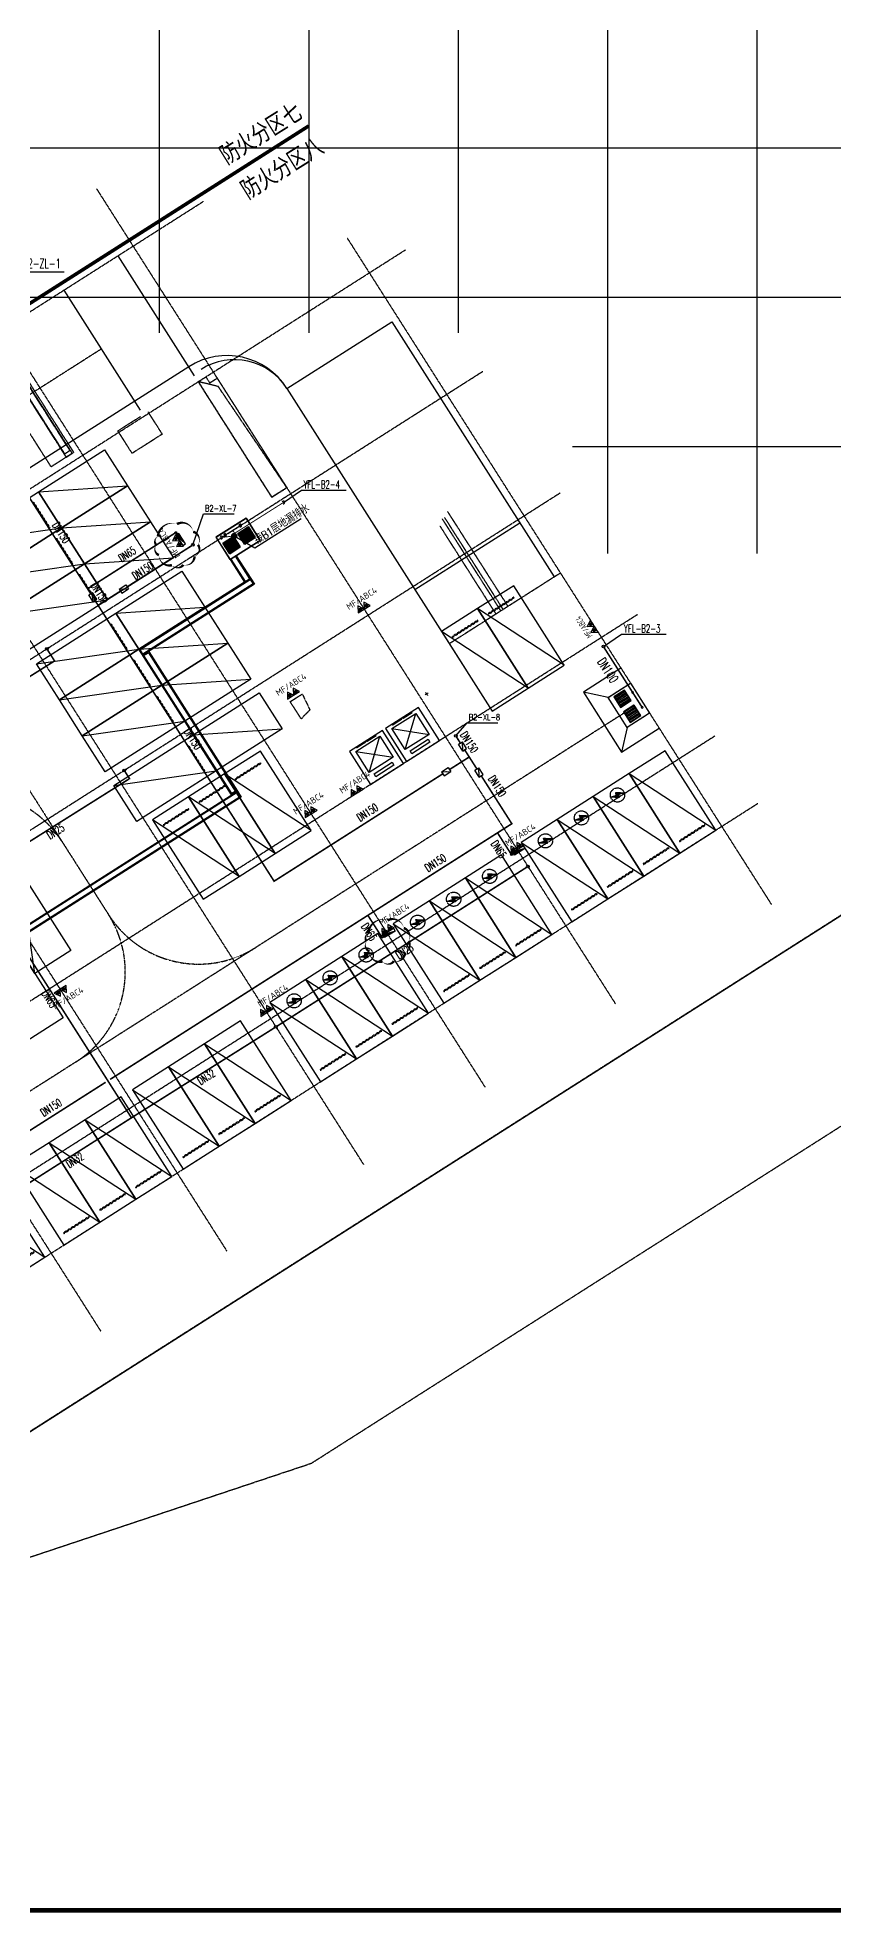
# Model space of a CAD drawing. Extents: x -1466470 to 922624, y -511729 to 590125.
# Drawn here: x -142205 to -97446, y -12216 to 93277 of the extents above; entities that cross this region are included whole.
import ezdxf

# ---------------------------------------------------------------- set-up
doc = ezdxf.new("R2010")
doc.units = 0
doc.header["$LTSCALE"] = 10
doc.header["$MEASUREMENT"] = 0
for name, pattern in [('104-1516 B2核心筒$0$DASH', [0.35, 0.25, -0.1]), ('104-1516 B2核心筒|CENTER', [2, 1.25, -0.25, 0.25, -0.25]), ('X-104 B2平面$0$ACAD_ISO04W100', [30, 24, -3, 0, -3]), ('X-104 B2平面$0$DOTE', [2.42, 2, -0.2, 0.02, -0.2]), ('X-104 B2平面$1$DASH', [0.35, 0.25, -0.1])]:
    doc.linetypes.add(name, pattern=pattern)
for name, color, linetype in [('104-1516 B2核心筒$0$A-E_电梯', 171, 'Continuous'), ('104-1516 B2核心筒$0$A-I_车位', 9, 'Continuous'), ('104-1516 B2核心筒$0$A-I_车位-流线', 127, '104-1516 B2核心筒|CENTER'), ('104-1516 B2核心筒$0$A-TECH_结构', 21, 'Continuous'), ('104-1516 B2核心筒$0$car', 8, 'Continuous'), ('DIM_中水', 3, 'Continuous'), ('DIM_压力废', 3, 'Continuous'), ('DIM_消防', 3, 'Continuous'), ('EQUIP_地漏', 7, 'Continuous'), ('EQUIP_消火栓', 7, 'Continuous'), ('EQUIP_消防', 7, 'Continuous'), ('EQUIP_给水', 7, 'Continuous'), ('PIPE-中水', 122, 'TG_Z'), ('PIPE-压力废', 31, 'TG_YF'), ('PIPE-废水', 31, 'TG_F'), ('PIPE-消防', 1, 'Continuous'), ('TEXT_中水', 7, 'Continuous'), ('TEXT_压力废', 7, 'Continuous'), ('TEXT_消防', 7, 'Continuous'), ('VALVE_消防', 7, 'Continuous'), ('VPIPE-中水中', 124, 'Continuous'), ('VPIPE-压力废', 31, 'Continuous'), ('VPIPE-废水', 31, 'Continuous'), ('VPIPE-消防', 1, 'Continuous'), ('X-104 B2平面$0$A-E_楼梯', 171, 'Continuous'), ('X-104 B2平面$0$A-SUR_看线', 231, 'Continuous'), ('X-104 B2平面$0$A_AXIS-轴线', 9, 'X-104 B2平面$0$DOTE'), ('X-104 B2平面$0$DOOR_FIRE', 220, 'Continuous'), ('X-104 B2平面$0$M-用地 红线', 20, 'X-104 B2平面$0$ACAD_ISO04W100'), ('X-104 B2平面$0$VPIPE-消防', 1, 'Continuous'), ('X-104 B2平面$0$看线', 241, 'Continuous'), ('X-104 B2平面$0$集水坑&', 6, 'Continuous'), ('X-104 B2平面$1$集水坑&', 7, 'Continuous')]:
    doc.layers.add(name, color=color, linetype=linetype)
for name, color, linetype, plot in [('DIM_MODI', 6, 'Continuous', False), ('X-104 B2平面$0$04-不打印_辅助线', 165, 'Continuous', False), ('X-104 B2平面$0$04-不打印_防火分区', 30, 'Continuous', False), ('X-104 B2平面$0$04-不打印_面积', 5, 'Continuous', False)]:
    doc.layers.add(name, color=color, linetype=linetype, plot=plot)
doc.layers.get('X-104 B2平面$0$A-SUR_看线').off()
doc.styles.add('_TCH_DIM', font='ROS1', dxfattribs={"width": 0.8, "bigfont": 'JD'})
doc.styles.add('_TWT_PIPEDN', font='SIMPLEX', dxfattribs={"width": 0.8, "height": 3.5, "bigfont": 'HZTXT'})
doc.styles.add('_TWT_SERIAL', font='COMPLEX', dxfattribs={"width": 0.8, "height": 3.5, "bigfont": 'HZTXT'})
doc.styles.get("Standard").update_dxf_attribs({"font": 'gbenor.shx', "bigfont": 'gbcbig.shx'})
doc.styles.add('TG_LINETYPE', font='romans2.shx', dxfattribs={"width": 0.8, "height": 3, "bigfont": 'hzdf2.shx'})
doc.styles.add('X-104 B2平面$0$Arial', font='arial.ttf', dxfattribs={"width": 0.75, "height": 2.5})
doc.linetypes.add('TG_F', pattern='A,2,-0.3,["F",TG_LINETYPE,S=0.1,R=0,X=-0.23,Y=-0.15],0', length=2.3)
doc.linetypes.add('TG_XH', pattern='A,5,-0.6,["XH",TG_LINETYPE,S=0.1,R=0,X=-0.52,Y=-0.15],0', length=5.6)
doc.linetypes.add('TG_YF', pattern='A,2,-0.6,["YF",TG_LINETYPE,S=0.1,R=0,X=-0.52,Y=-0.15],0', length=2.6)
doc.linetypes.add('TG_Z', pattern='A,2,-0.3,["Z",TG_LINETYPE,S=0.1,R=0,X=-0.23,Y=-0.15],0', length=2.3)
pattern_1 = [(180, (350, -250), (-7e-15, -79.375), [])]

# ---------------------------------------------------------------- blocks, each defined once
blk = doc.blocks.new('A-电梯2222')
for p, q in [((-800, 200), (-800, 1600)), ((-800, 1600), (800, 1600)), ((800, 1600), (-800, 200)), ((800, 200), (-800, 1600)), ((-600, 1800), (-600, 2000)), ((-600, 2000), (600, 2000)), ((600, 1800), (-600, 1800)), ((600, 2000), (600, 1800)), ((800, 1600), (800, 200)), ((800, 200), (-800, 200))]:
    blk.add_line(p, q)
for points in [[(-1100, 0), (1100, 0), (1100, 2200), (-1100, 2200)], [(-643, 38), (-643, 59), (-43, 59), (-43, 38)], [(43, 38), (43, 59), (643, 59), (643, 38)]]:
    blk.add_lwpolyline(points, close=True)
blk = doc.blocks.new('104-1516 B2核心筒$0$jgfd')
blk.add_lwpolyline([(5300, -1200), (0, -1200), (0, 1200), (5300, 1200), (5300, -1200), (0, 1200)])
at = {"linetype": '104-1516 B2核心筒$0$DASH', "ltscale": 0.001}
blk.add_lwpolyline([(550, -850), (550, 850), (600, 850), (600, -850)], close=True, dxfattribs=at)
blk = doc.blocks.new('104-1516 B2核心筒$0$A$C529F39D7')
at = {"layer": '104-1516 B2核心筒$0$car', "linetype": '104-1516 B2核心筒$0$DASH'}
h = blk.add_hatch(color=256, dxfattribs=at)
h.dxf.hatch_style = 1
h.paths.add_polyline_path([(4832, 1296), (4397, 1075), (4630, 1329), (4503, 1444), (4938, 1665), (4706, 1412)])
at = {"layer": '104-1516 B2核心筒$0$car', "linetype": '104-1516 B2核心筒$0$DASH', "elevation": 0}
blk.add_lwpolyline([(4832, 1296), (4397, 1075), (4630, 1329), (4503, 1444), (4938, 1665), (4706, 1412), (4832, 1296)], dxfattribs=at)
at = {"layer": '104-1516 B2核心筒$0$car', "linetype": '104-1516 B2核心筒$0$DASH'}
blk.add_circle((4668, 1370, 0), 400, dxfattribs=at)
at = {"layer": '104-1516 B2核心筒$0$A-I_车位', "xscale": -1, "rotation": 152.5000000001189}
blk.add_blockref('104-1516 B2核心筒$0$jgfd', (554, 3512, 0), dxfattribs=at)
blk = doc.blocks.new('104-1516 B2核心筒')
at = {"layer": '104-1516 B2核心筒$0$A-I_车位-流线', "linetype": '104-1516 B2核心筒|CENTER'}
for p, q in [((87299, 36880), (76566, 36880)), ((70549, 30880), (70549, 9825)), ((101186, 3825), (16949, 3825))]:
    blk.add_line(p, q, dxfattribs=at)
for centre, start, end in [((64549, 14675), 360, 90), ((64549, 9825), 270, 360), ((76549, 9825), 180, 270)]:
    blk.add_arc(centre, 6000, start, end, dxfattribs=at)
at = {"layer": '104-1516 B2核心筒$0$A-TECH_结构', "linetype": '104-1516 B2核心筒$0$DASH'}
blk.add_lwpolyline([(91900, 32000), (91900, 24700), (90900, 24700), (90900, 32400), (91400, 32400), (91400, 32000), (91900, 32000)], dxfattribs=at)
for points in [[(90900, 32400), (90900, 24700), (91900, 24700), (91702, 31573)], [(85600, 13300), (85600, 14447), (86400, 14447), (86284, 13462)]]:
    blk.add_lwpolyline(points, close=True, dxfattribs=at)
at = {"layer": '104-1516 B2核心筒$0$A-TECH_结构'}
blk.add_lwpolyline([(89100, 8100), (89100, 10300), (86900, 10300), (86900, 8100)], close=True, dxfattribs=at)
at = {"layer": '104-1516 B2核心筒$0$A-E_电梯', "rotation": 179.9999999999998}
for p in [(88000, 10300), (90400, 10300)]:
    blk.add_blockref('A-电梯2222', p, dxfattribs=at)
at = {"layer": '104-1516 B2核心筒$0$A-I_车位'}
for name, p, rotation in [('104-1516 B2核心筒$0$jgfd', (80000, 30800), 179.999997613033), ('104-1516 B2核心筒$0$jgfd', (80000, 28400), 179.999997613033), ('104-1516 B2核心筒$0$jgfd', (80000, 26000), 179.999997613033), ('104-1516 B2核心筒$0$jgfd', (80000, 22700), 179.999997613033), ('104-1516 B2核心筒$0$jgfd', (80000, 20300), 179.999997613033), ('104-1516 B2核心筒$0$jgfd', (80000, 17900), 179.999997613033), ('104-1516 B2核心筒$0$jgfd', (80000, 14600), 179.999997613033), ('104-1516 B2核心筒$0$jgfd', (66474, 14575), 269.9999976130331), ('104-1516 B2核心筒$0$jgfd', (64074, 11600), 269.9999976130331), ('104-1516 B2核心筒$0$A$C529F39D7', (80121, -3370, 0), 117.4999976129093), ('104-1516 B2核心筒$0$A$C529F39D7', (82521, -3370, 0), 117.4999976129093), ('104-1516 B2核心筒$0$A$C529F39D7', (84921, -3370, 0), 117.4999976129093), ('104-1516 B2核心筒$0$A$C529F39D7', (88356, -3370, 0), 117.4999976129093), ('104-1516 B2核心筒$0$A$C529F39D7', (90756, -3370, 0), 117.4999976129093), ('104-1516 B2核心筒$0$A$C529F39D7', (93156, -3370, 0), 117.4999976129093), ('104-1516 B2核心筒$0$A$C529F39D7', (96874, -3369, 0), 117.4999976129093), ('104-1516 B2核心筒$0$A$C529F39D7', (99274, -3369, 0), 117.4999976129093), ('104-1516 B2核心筒$0$A$C529F39D7', (101674, -3369, 0), 117.4999976129093)]:
    blk.add_blockref(name, p, dxfattribs=dict(at, rotation=rotation))
for p, xscale, rotation in [((76700, 13000), -1, 89.99999761303222), ((79100, 13000), -1, 89.99999761303222), ((81500, 13000), -1, 89.99999761303222), ((96100, 13200), -1, 89.99999761303222), ((98500, 13200), -1, 89.99999761303222), ((55974, -4500), -1, 269.9999976130331), ((59650, -4500), -1, 269.9999976130331), ((62050, -4500), -1, 269.9999976130331), ((64450, -4500), -1, 269.9999976130331), ((67600, -4500), -1, 269.9999976130331), ((70000, -4500), -1, 269.9999976130331), ((72400, -4500), -1, 269.9999976130331), ((100703, -4499), -0.9999999999999998, 269.9999976130328)]:
    blk.add_blockref('104-1516 B2核心筒$0$jgfd', p, dxfattribs=dict(at, xscale=xscale, rotation=rotation))
blk = doc.blocks.new('X-104 B2平面$1$12ddddddj')
at = {"layer": 'X-104 B2平面$1$集水坑&', "linetype": 'Continuous'}
h = blk.add_hatch(dxfattribs=at)
h.set_pattern_fill('ANSI31', color=256, scale=50, angle=135)
h.set_pattern_definition(pattern_1)
h.paths.add_polyline_path([(3014056, 294593), (3014756, 294593), (3014756, 293893), (3014056, 293893)])
h.paths.add_polyline_path([(3014056, 293593), (3014756, 293593), (3014756, 292893), (3014056, 292893)])
for points in [[(3015056, 294743), (3013556, 294743), (3013556, 292743), (3015056, 292743)], [(3014056, 294593), (3014756, 294593), (3014756, 293893), (3014056, 293893)], [(3014056, 293593), (3014756, 293593), (3014756, 292893), (3014056, 292893)]]:
    blk.add_lwpolyline(points, close=True, dxfattribs=at)
for centre in [(3013736, 294243), (3013736, 293243)]:
    blk.add_circle(centre, 50, dxfattribs=at)
blk = doc.blocks.new('104 轴线')
for p, q in [((-50400, 134200), (-50400, -14400)), ((-42000, 134200), (-42000, -14400)), ((-75600, 67200), (-75600, -2001)), ((-67200, 67200), (-67200, -2001)), ((-58800, 67200), (-58800, -2001)), ((-139073, 8400), (13400, 8400)), ((-158456, -48930), (-73109, 5398)), ((-79126, 6098), (-49948, -39738)), ((-65036, 3331), (-41175, -34153)), ((-153945, -56016), (-61764, 2663)), ((-86465, 1426), (-57287, -44410)), ((-105000, 0), (13400, 0)), ((-105000, 0), (13400, 0)), ((-115209, -1092), (-78883, -58157)), ((-93298, -2923), (-64120, -48760)), ((-149616, -62863), (-57436, -4184)), ((-149595, -62849), (-57415, -4171)), ((-100975, -7810), (-71797, -53646)), ((-52368, -8400), (13400, -8400)), ((-145267, -69696), (-53086, -11017)), ((-145246, -69682), (-53065, -11004)), ((-140917, -76529), (-48736, -17850)), ((-140896, -76515), (-48715, -17837)), ((-136567, -83362), (-44387, -24683)), ((-136546, -83348), (-44366, -24670)), ((-134130, -87144), (-41949, -28466))]:
    blk.add_line(p, q)
at = {"layer": 'Defpoints'}
blk.add_lwpolyline([(13135, -2670), (19996, 9914), (18926, 200140), (-165691, 199501, 0.0648429), (-234306, 190322, 0.0648942), (-298282, 163874), (-300993, 152958), (-177498, -41043), (-162540, -55229), (-143745, -84755), (-123037, -89354), (13135, -2670)], format="xyb", close=True, dxfattribs=at)
blk = doc.blocks.new('*U356')
at = {"layer": 'X-104 B2平面$0$DOOR_FIRE', "linetype": 'X-104 B2平面$1$DASH'}
for p, q in [((0, -500), (0, -100)), ((200, -100), (0, -100)), ((200, -500), (0, -500)), ((7447, -100), (7647, -100)), ((7447, -500), (7647, -500)), ((7647, -500), (7647, -100))]:
    blk.add_line(p, q, dxfattribs=at)
blk.add_lwpolyline([(0, 0), (7647, 0), (7647, -1500), (0, -1500)], close=True, dxfattribs=at)
for points in [[(200, -100), (7447, -100)], [(200, -100), (200, -500)], [(200, -130), (7447, -130)], [(200, -470), (7447, -470)], [(200, -500), (7447, -500)], [(7447, -100), (7447, -500)]]:
    blk.add_lwpolyline(points, dxfattribs=at)
blk = doc.blocks.new('X-104 B2平面$0$A$C63741260')
at = {"layer": 'X-104 B2平面$0$04-不打印_辅助线'}
blk.add_lwpolyline([(0, -1242375), (416150, -1242375), (416150, -948025), (0, -948025)], close=True, dxfattribs=at)
blk.add_lwpolyline([(0, -1242375), (416150, -1242375), (416150, -948025), (0, -948025)], close=True, dxfattribs=at)
blk.add_lwpolyline([(0, -1242375), (416150, -1242375), (416150, -948025), (0, -948025)], close=True, dxfattribs=at)
blk.add_lwpolyline([(0, -1242375), (416150, -1242375), (416150, -948025), (0, -948025)], close=True, dxfattribs=at)
at = {"layer": 'X-104 B2平面$0$04-不打印_面积'}
blk.add_lwpolyline([(0, -1242375), (416150, -1242375), (416150, -948025), (0, -948025)], close=True, dxfattribs=at)
blk = doc.blocks.new('X-104 B2平面$0$A$C46881555')
at = {"layer": 'X-104 B2平面$0$VPIPE-消防', "linetype": 'Continuous'}
for centre in [(69072, 71521), (87949, 53411), (80662, 48767)]:
    blk.add_circle(centre, 50, dxfattribs=at)
blk = doc.blocks.new('X-104 B2平面')
at = {"layer": 'X-104 B2平面$0$04-不打印_辅助线'}
for p, q in [((67757, 83317), (76886, 68976)), ((56330, 80785), (45448, 73857)), ((61852, 79558), (71894, 63783)), ((47887, 73750), (52887, 74089)), ((49176, 71726), (54176, 72064)), ((69048, 68254), (74953, 72013)), ((50464, 69701), (55465, 70039)), ((52236, 66917), (57237, 67256)), ((53525, 64893), (58526, 65231)), ((54814, 62868), (59814, 63206)), ((56586, 60084), (61587, 60422))]:
    blk.add_line(p, q, dxfattribs=at)
at = {"layer": 'X-104 B2平面$0$04-不打印_辅助线', "const_width": 250}
blk.add_lwpolyline([(-190030, -6020), (226120, -6020), (226120, 288330), (-190030, 288330)], close=True, dxfattribs=at)
at = {"layer": 'X-104 B2平面$0$04-不打印_辅助线'}
for points in [[(47887, 73750), (51599, 76113), (52887, 74089), (49176, 71726), (47887, 73750)], [(49176, 71726), (52887, 74089), (54176, 72064), (50464, 69701), (49176, 71726)], [(50464, 69701), (54176, 72064), (55465, 70039), (51753, 67677), (50464, 69701)], [(52236, 66917), (55948, 69280), (57237, 67256), (53525, 64893), (52236, 66917)], [(53525, 64893), (57237, 67256), (58526, 65231), (54814, 62868), (53525, 64893)], [(54814, 62868), (58526, 65231), (59814, 63206), (56103, 60844), (54814, 62868)], [(56586, 60084), (60298, 62447), (61587, 60422), (57875, 58060), (56586, 60084)]]:
    blk.add_lwpolyline(points, dxfattribs=at)
for centre, radius in [((58478, 77410), 4000), ((58900, 77679), 3500)]:
    blk.add_arc(centre, radius, 32.47921, 122.47921, dxfattribs=at)
at = {"layer": 'X-104 B2平面$0$04-不打印_防火分区', "linetype": 'X-104 B2平面$1$DASH', "const_width": 200}
blk.add_lwpolyline([(29010, 72640), (63074, 94324)], dxfattribs=at)
at = {"layer": 'X-104 B2平面$0$A-E_楼梯'}
for p, q in [((56652, 80279), (52356, 87027)), ((53615, 78345), (49319, 85094)), ((61852, 79558), (67757, 83317))]:
    blk.add_line(p, q, dxfattribs=at)
at = {"layer": 'X-104 B2平面$0$A_AXIS-轴线'}
for p, q in [((69785, 62441), (69616, 62333)), ((69647, 62471), (69754, 62303))]:
    blk.add_line(p, q, dxfattribs=at)
at = {"layer": 'X-104 B2平面$0$M-用地 红线', "ltscale": 0.05}
blk.add_lwpolyline([(143408, 82020), (150269, 94604), (149199, 284830), (-35418, 284191, 0.0648429), (-104033, 275012, 0.0648942), (-168009, 248564), (-170720, 237648), (-47225, 43647), (-32267, 29461), (-13472, -65), (7236, -4664), (143408, 82020)], format="xyb", close=True, dxfattribs=at)
blk.add_lwpolyline([(143408, 82020), (150269, 94604), (149199, 284830), (-35418, 284191, 0.0648429), (-104033, 275012, 0.0648942), (-168009, 248564), (-170720, 237648), (-47225, 43647), (-32267, 29461), (-13472, -65), (7236, -4664), (143408, 82020)], format="xyb", close=True, dxfattribs=at)
blk.add_lwpolyline([(143408, 82020), (7236, -4664), (14139, -6196), (43665, 12599), (63221, 19121), (94747, 39189), (108934, 54147), (138459, 72942), (143408, 82020)], close=True, dxfattribs=at)
at = {"layer": 'X-104 B2平面$0$看线', "linetype": 'X-104 B2平面$1$DASH'}
for p, q in [((70452, 71822), (73596, 66882)), ((70578, 72228), (73870, 67056)), ((70705, 72309), (73997, 67137)), ((70878, 72641), (74271, 67312)), ((70981, 65217), (77224, 69191))]:
    blk.add_line(p, q, dxfattribs=at)
at = {"layer": 'X-104 B2平面$1$集水坑&', "linetype": 'Continuous'}
for p, q in [((79905, 62185), (78525, 62492)), ((80979, 60498), (80673, 59117))]:
    blk.add_line(p, q, dxfattribs=at)
at = {"layer": 'X-104 B2平面$1$集水坑&', "linetype": 'X-104 B2平面$1$DASH'}
for points in [[(54029, 78253), (54835, 76988), (53148, 75914), (52342, 77179), (53608, 77985)], [(81171, 62991), (82245, 61304), (80979, 60498), (79905, 62185), (81171, 62991)]]:
    blk.add_lwpolyline(points, dxfattribs=at)
at = {"layer": 'X-104 B2平面$1$集水坑&'}
for points in [[(58663, 69941), (59468, 68676), (53525, 64893)], [(59001, 70155), (60021, 68553), (53740, 64555)]]:
    blk.add_lwpolyline(points, dxfattribs=at)
for points in [[(58663, 69941), (59468, 68676), (59806, 68891), (59001, 70156)], [(58705, 69968), (59511, 68703), (59764, 68864), (58958, 70129)], [(53525, 64893), (59806, 68891), (60021, 68553), (53740, 64555)], [(53594, 64877), (59790, 68822), (59952, 68569), (53755, 64624)], [(54077, 64770), (59071, 56925), (58734, 56710), (53740, 64555)], [(54062, 64701), (59002, 56940), (58749, 56779), (53809, 64540)], [(8034, 24436), (59071, 56925), (59286, 56587), (8249, 24099)], [(8103, 24421), (59056, 56856), (59217, 56603), (8264, 24168)]]:
    blk.add_lwpolyline(points, close=True, dxfattribs=at)
at = {"layer": 'X-104 B2平面$1$集水坑&', "linetype": 'Continuous'}
blk.add_lwpolyline([(80634, 63834), (78525, 62492), (80673, 59117), (82782, 60460)], dxfattribs=at)
at = {"rotation": 32.47920826362237}
blk.add_blockref('104-1516 B2核心筒', (-2417, 3796), dxfattribs=at)
at = {"layer": 'X-104 B2平面$0$04-不打印_辅助线'}
blk.add_blockref('X-104 B2平面$0$A$C63741260', (-190030, 1236355), dxfattribs=at)
at = {"layer": 'X-104 B2平面$0$A-SUR_看线'}
blk.add_blockref('X-104 B2平面$0$A$C46881555', (-13472, -65), dxfattribs=at)
at = {"layer": 'X-104 B2平面$0$A_AXIS-轴线', "rotation": 7.045863037328646e-07}
blk.add_blockref('104 轴线', (130274, 84690), dxfattribs=at)
at = {"layer": 'X-104 B2平面$0$DOOR_FIRE', "rotation": 302.4791931569237}
blk.add_blockref('*U356', (45751, 82412), dxfattribs=at)
at = {"layer": 'X-104 B2平面$1$集水坑&', "linetype": 'Continuous', "rotation": 302.2975590593015}
blk.add_blockref('X-104 B2平面$1$12ddddddj', (-1799785, 2462103), dxfattribs=at)
at = {"layer": 'X-104 B2平面$1$集水坑&', "linetype": 'Continuous', "xscale": -1, "rotation": 32.47920368349597}
blk.add_blockref('X-104 B2平面$1$12ddddddj', (2781641, 1432610), dxfattribs=at)
at = {"layer": 'X-104 B2平面$0$04-不打印_防火分区', "linetype": 'X-104 B2平面$1$DASH', "style": 'X-104 B2平面$0$Arial', "width": 0.75}
for s, p in [('防火分区七', (58466, 92143)), ('防火分区八', (59654, 90194))]:
    blk.add_text(s, height=1000, rotation=32.00461, dxfattribs=at).set_placement(p)
blk = doc.blocks.new('X-104 B2平面$0$12ddddddj')
at = {"layer": 'X-104 B2平面$0$集水坑&', "linetype": 'Continuous'}
h = blk.add_hatch(dxfattribs=at)
h.set_pattern_fill('ANSI31', color=256, scale=50, angle=135)
h.set_pattern_definition(pattern_1)
h.paths.add_polyline_path([(3014056, 294593), (3014756, 294593), (3014756, 293893), (3014056, 293893)])
h.paths.add_polyline_path([(3014056, 293593), (3014756, 293593), (3014756, 292893), (3014056, 292893)])
for points in [[(3015056, 294743), (3013556, 294743), (3013556, 292743), (3015056, 292743)], [(3014056, 294593), (3014756, 294593), (3014756, 293893), (3014056, 293893)], [(3014056, 293593), (3014756, 293593), (3014756, 292893), (3014056, 292893)]]:
    blk.add_lwpolyline(points, close=True, dxfattribs=at)
for centre in [(3013736, 294243), (3013736, 293243)]:
    blk.add_circle(centre, 50, dxfattribs=at)
blk = doc.blocks.new('$TWTSYS$00000546')
h = blk.add_hatch()
h.set_pattern_fill('ANSI31', color=256, scale=200, style=0)
h.set_pattern_definition([(45, (-38543.802, -6670.83), (-17.67767, 17.67767), [])])
h.paths.add_polyline_path([(-65, 174), (65, 174), (65, 44), (-65, 44)])
for points in [[(0, 344), (-198, 0), (198, 0)], [(-65, 174), (65, 174), (65, 44), (-65, 44)]]:
    blk.add_lwpolyline(points, close=True)
blk = doc.blocks.new('$TwtSys$00000434')
for p, q in [((-0.5, 0.5), (-0.5, -0.5)), ((-0.5, -0.5), (0.5, 0.5)), ((0.5, 0.5), (-0.5, 0.5)), ((0.5, -0.5), (0.5, 0.5)), ((-0.5, -0.5), (0.5, -0.5))]:
    blk.add_line(p, q)
blk.add_solid([(0.5, -0.5), (0.5, 0.5), (-0.5, -0.5)])
blk = doc.blocks.new('$TwtSys$00000320')
at = {"const_width": 20}
for points in [[(0, 0), (0, -121)], [(-37, -83), (37, -83)]]:
    blk.add_lwpolyline(points, dxfattribs=at)
blk = doc.blocks.new('$VALVE$00000316')
for p, q in [((-125, 72), (125, -72)), ((-125, 72), (-125, -72)), ((-125, 72), (125, 72)), ((125, 72), (125, -72)), ((-125, -72), (125, -72))]:
    blk.add_line(p, q)
at = {"const_width": 21.1}
blk.add_lwpolyline([(-11, 0, 1), (11, 0, 1)], format="xyb", close=True, dxfattribs=at)
for p in [(-125, 0), (125, 0)]:
    blk.add_point(p)
at = {"color": 7, "flags": 9}
for tag in ['XSIZE', 'YSIZE']:
    blk.add_attdef(tag, (0, 0), '', height=0.5, dxfattribs=at)
blk = doc.blocks.new('$TwtSys$00000141')
for p, q in [((-94, 8), (-10, 92)), ((-94, 8), (-10, 92)), ((-87, -35), (35, 87)), ((-87, -35), (35, 87)), ((-66, -66), (66, 66)), ((-66, -66), (66, 66)), ((-32, -87), (88, 33)), ((-32, -87), (88, 33)), ((11, -92), (92, -11)), ((11, -92), (92, -11))]:
    blk.add_line(p, q)
blk.add_circle((0, 0), 94)
blk.add_circle((0, 0), 94)

msp = doc.modelspace()

# ---------------------------------------------------------------- hatches: boundary and pattern name
at = {"layer": 'PIPE-中水'}
for points in [[(-141246.1, 58220), (-141208.1, 58244.2), (-141183.8, 58206)], [(-141246.1, 58220), (-141222.1, 58181.9), (-141183.8, 58206)], [(-137031.6, 51599.3), (-136993.6, 51623.5), (-136969.3, 51585.3)], [(-137031.6, 51599.3), (-137007.6, 51561.2), (-136969.3, 51585.3)]]:
    msp.add_hatch(color=256, dxfattribs=at).paths.add_polyline_path(points)
at = {"layer": 'PIPE-压力废', "linetype": 'TG_YF'}
msp.add_hatch(color=256, dxfattribs=at).paths.add_polyline_path([(-131117, 65397), (-131103, 65374.8), (-131125.2, 65360.8)])
at = {"layer": 'PIPE-废水', "linetype": 'TG_F'}
msp.add_hatch(color=256, dxfattribs=at).paths.add_polyline_path([(-131117, 65397), (-131139.2, 65383), (-131125.2, 65360.8)])
at = {"layer": 'PIPE-消防', "linetype": 'TG_XH'}
for points in [[(-115534.1, 49065.7), (-115496.1, 49089.9), (-115471.9, 49051.9)], [(-115534.1, 49065.7), (-115509.9, 49027.7), (-115471.9, 49051.9)], [(-128900.7, 45832.8), (-128938.7, 45808.5), (-128914.5, 45770.6)], [(-128900.7, 45832.8), (-128876.6, 45794.8), (-128914.5, 45770.6)]]:
    msp.add_hatch(color=256, dxfattribs=at).paths.add_polyline_path(points)

# ---------------------------------------------------------------- linework, layer by layer
at = {"layer": 'DIM_MODI'}
for points in [[(-133183.4, 64745.1, 0, 150, 0.5), (-133445.9, 65484.4, 0, 150, 0.5), (-134364.1, 65917.7, 0, 150, 0.5), (-135430.3, 65215.4, 0, 150, 0.5), (-135528.7, 64745.1, 0, 150, 0.5), (-135378.5, 64170.9, 0, 150, 0.5), (-134645.1, 63608.6, 0, 150, 0.5), (-134003.6, 63626.6, 0, 150, 0.5), (-133377.3, 64099.2, 0, 150, 0.5)], [(-121346.4, 42456.1, 0, 150, 0.5), (-121608.9, 43195.5, 0, 150, 0.5), (-122527.1, 43628.7, 0, 150, 0.5), (-123593.2, 42926.5, 0, 150, 0.5), (-123691.7, 42456.1, 0, 150, 0.5), (-123541.5, 41882, 0, 150, 0.5), (-122808, 41319.7, 0, 150, 0.5), (-122166.6, 41337.7, 0, 150, 0.5), (-121540.3, 41810.3, 0, 150, 0.5)]]:
    msp.add_lwpolyline(points, format="xyseb", close=True, dxfattribs=at)
at = {"layer": 'DIM_中水', "color": 2, "linetype": 'ByBlock'}
msp.add_line((-143460.9, 80095.9, -3000), (-140700.1, 80095.9, -3000), dxfattribs=at)
at = {"layer": 'DIM_压力废'}
for p, q in [((-128372.5, 67131.8), (-127366.1, 67831.4)), ((-127366.1, 67831.4), (-124842.4, 67831.4)), ((-110380.7, 59025.2), (-109374.2, 59724.8)), ((-109374.2, 59724.8), (-106850.5, 59724.8))]:
    msp.add_line(p, q, dxfattribs=at)
at = {"layer": 'DIM_消防'}
for p, q in [((-133462.6, 64745), (-132869.1, 66482.6)), ((-132869.1, 66482.6), (-131153.3, 66482.6)), ((-129984.3, 64573.1), (-127381.2, 66231.5)), ((-131140.5, 65251), (-129984.3, 64573.1)), ((-118681.6, 54001.9), (-118040.6, 54741.9)), ((-118040.6, 54741.9), (-116324.8, 54741.9))]:
    msp.add_line(p, q, dxfattribs=at)
at = {"layer": 'PIPE-中水', "ltscale": 1.5, "const_width": 90}
for points in [[(-149838.4, 52816.6), (-141246.1, 58220)], [(-141637.9, 58835.6), (-141246.1, 58220)], [(-137288.3, 52002.6), (-137031.6, 51599.3)], [(-145622.5, 46193.5), (-137031.6, 51599.3)], [(-128734.6, 37680.7), (-114688.9, 46621.6)], [(-145622.5, 46193.5), (-136923.2, 32527.4)], [(-136923.2, 32527.4), (-128861.4, 37600.4)], [(-143521.9, 28326.9), (-136923.2, 32527.4)]]:
    msp.add_lwpolyline(points, dxfattribs=at)
at = {"layer": 'PIPE-压力废', "linetype": 'TG_YF', "ltscale": 1.5, "const_width": 52.5}
msp.add_lwpolyline([(-131117, 65397), (-128372.5, 67131.8)], dxfattribs=at)
at = {"layer": 'PIPE-压力废', "linetype": 'Continuous', "ltscale": 1.5, "const_width": 90}
msp.add_lwpolyline([(-108205.9, 55608.7), (-110340.4, 58961.9)], dxfattribs=at)
at = {"layer": 'PIPE-废水', "linetype": 'TG_F', "ltscale": 1.5, "const_width": 52.5}
for points in [[(-131649.9, 65304.3), (-131227.3, 65571.5)], [(-131227.3, 65571.5), (-130804.6, 65838.6)], [(-131227.3, 65571.5), (-131117, 65397)], [(-131855.7, 65162.4), (-131280.4, 65233.7)]]:
    msp.add_lwpolyline(points, dxfattribs=at)
at = {"layer": 'PIPE-消防', "linetype": 'TG_XH', "ltscale": 1.5}
for points, const_width in [([(-143113.3, 68110.4), (-139389.1, 62272.8)], 90), ([(-134430.2, 65436.4), (-139389.1, 62272.8)], 90), ([(-134384.4, 65416.4), (-134334.3, 65341.1)], 82.5), ([(-139389.1, 62272.8), (-139214.3, 61998.9)], 90), ([(-138972.6, 61620), (-138797.9, 61346.1)], 90), ([(-138797.9, 61346.1), (-128900.7, 45832.8)], 90), ([(-118641.3, 53938.7), (-118425.3, 53599.3)], 90), ([(-117927.8, 52817.7), (-119035.8, 52112.4)], 90), ([(-118184, 53220.3), (-117927.8, 52817.7)], 90), ([(-117927.8, 52817.7), (-117927.8, 52817.7)], 90), ([(-117927.8, 52817.7), (-117495.8, 52140.7)], 90), ([(-119414.9, 51871), (-128900.7, 45832.8)], 90), ([(-117254.1, 51761.8), (-115534.1, 49065.7)], 90), ([(-115534.1, 49065.7), (-123628, 43913.3)], 90), ([(-115552.7, 47326.5), (-116338.6, 48553.5)], 90), ([(-123628, 43913.3), (-138120.7, 34687.9)], 90), ([(-122839.7, 42682.5), (-123628, 43913.3)], 90), ([(-138373.7, 34526.8), (-158777.1, 21538.9)], 90)]:
    msp.add_lwpolyline(points, dxfattribs=dict(at, const_width=const_width))
at = {"layer": 'PIPE-消防', "ltscale": 1.5, "const_width": 90}
for points in [[(-133525.8, 64704.8), (-137162.4, 62388.1)], [(-137541.4, 62146.6), (-138797.9, 61346.1)]]:
    msp.add_lwpolyline(points, dxfattribs=at)
at = {"layer": 'VPIPE-中水中', "linetype": 'Continuous'}
for centre in [(-141678.2, 58898.9), (-137328.6, 52065.8), (-114625.6, 46661.9), (-128797.9, 37640.4)]:
    msp.add_circle(centre, 75, dxfattribs=at)
at = {"layer": 'VPIPE-压力废', "linetype": 'Continuous'}
msp.add_circle((-110380.7, 59025.2), 75, dxfattribs=at)
msp.add_arc((-128372.5, 67131.8), 75, 257.297559, 167.297559, dxfattribs=at)
at = {"layer": 'VPIPE-废水', "linetype": 'Continuous'}
for centre, start, end in [((-130804.6, 65838.6), 257.297559, 167.297559), ((-131855.7, 65162.4), 52.063665, 322.063665), ((-131649.9, 65304.3), 77.297559, 347.297559)]:
    msp.add_arc(centre, 75, start, end, dxfattribs=at)
at = {"layer": 'VPIPE-消防', "linetype": 'Continuous'}
for centre, radius in [((-134430.2, 65436.4), 50), ((-133462.6, 64745), 75), ((-118681.6, 54001.9), 75), ((-115552.7, 47326.5), 50), ((-122839.7, 42682.5), 50)]:
    msp.add_circle(centre, radius, dxfattribs=at)

# ---------------------------------------------------------------- block references
msp.add_blockref('X-104 B2平面', (-190030.1, -6020))
at = {"layer": 'EQUIP_地漏', "linetype": 'ByBlock', "xscale": 1.5, "yscale": 1.5, "zscale": 1.5}
msp.add_blockref('$TwtSys$00000141', (-131140.5, 65251), dxfattribs=at)
at = {"layer": 'EQUIP_消火栓', "xscale": 700, "zscale": 700}
for p, yscale, rotation in [((-134140.6, 65049.6), 180, 122.7354887732258), ((-115142.4, 47567.6), -180, 212.2229229800861), ((-122439.5, 42920.8), -180, 212.2229229800861)]:
    msp.add_blockref('$TwtSys$00000434', p, dxfattribs=dict(at, yscale=yscale, rotation=rotation))
at = {"layer": 'EQUIP_消防'}
for p, rotation in [((-134323.6, 65167.8), 122.7354887732257), ((-134109, 64834.1), 122.7354887732257), ((-124001.5, 61022.9), 32.22292298008606), ((-123665.8, 61234.4), 32.22292298008606), ((-111002.6, 60342.4), 122.222922980086), ((-110791.1, 60006.7), 122.222922980086), ((-127972.5, 56180.9), 32.22292298008606), ((-127636.9, 56392.5), 32.22292298008606), ((-124393.1, 50697.5), 32.22292298008606), ((-124057.4, 50909.1), 32.22292298008606), ((-126991, 49518), 32.22292298008606), ((-126655.4, 49729.5), 32.22292298008606), ((-115402.1, 47508.3), 32.22292298008606), ((-115066.4, 47719.8), 32.22292298008606), ((-122655.3, 42891.1), 32.22292298008606), ((-122319.6, 43102.7), 32.22292298008606), ((-141099.5, 39651.4), 212.2229229800861), ((-140763.8, 39862.9), 212.2229229800861), ((-129475.9, 38336), 32.22292298008606), ((-129140.2, 38547.6), 32.22292298008606)]:
    msp.add_blockref('$TWTSYS$00000546', p, dxfattribs=dict(at, rotation=rotation))
at = {"layer": 'EQUIP_给水', "linetype": 'ByBlock', "xscale": 1.5, "yscale": 1.5, "zscale": 1.5}
for p, rotation in [((-141678.2, 58898.9), 122.4792388407196), ((-137328.6, 52065.8), 122.4792388407196), ((-114625.6, 46661.9), 32.47923884071964), ((-128797.9, 37640.4), 32.47923884071964)]:
    msp.add_blockref('$TwtSys$00000320', p, dxfattribs=dict(at, rotation=rotation))
at = {"layer": 'VALVE_消防', "linetype": 'ByBlock', "xscale": -1.8, "yscale": -1.8, "zscale": 1.8}
for p, rotation in [((-137351.9, 62267.3), 212.4993174463183), ((-139093.5, 61809.4), 302.5368730418336), ((-118304.7, 53409.8), 302.479155474176), ((-119225.3, 51991.7), 212.4790611759144), ((-117375, 51951.2), 302.5368730418347)]:
    msp.add_blockref('$VALVE$00000316', p, dxfattribs=dict(at, rotation=rotation))
at = {"layer": 'X-104 B2平面$0$集水坑&', "linetype": 'Continuous', "xscale": -1}
for p, rotation in [((-1501786.9, 2765652.6), 122.479203683496), ((2591610.6, 1426589.7), 32.47920368349597)]:
    msp.add_blockref('X-104 B2平面$0$12ddddddj', p, dxfattribs=dict(at, rotation=rotation))

# ---------------------------------------------------------------- texts
at = {"layer": 'DIM_中水', "color": 7, "linetype": 'ByBlock', "style": '_TWT_SERIAL', "width": 0.64}
msp.add_text('B2-ZL-1', height=525, dxfattribs=at).set_placement((-143061.1, 80305.9, -3000))
at = {"layer": 'DIM_压力废', "color": 7, "style": '_TWT_SERIAL', "width": 0.64}
for s, p in [('YFL-B2-4', (-127250.1, 67921.4)), ('YFL-B2-3', (-109230.8, 59814.8))]:
    msp.add_text(s, height=450, dxfattribs=at).set_placement(p)
at = {"layer": 'DIM_消防', "color": 7, "style": '_TWT_SERIAL', "width": 0.64}
for s, p in [('B2-XL-7', (-132780.6, 66622.6)), ('B2-XL-8', (-117952.2, 54881.9))]:
    msp.add_text(s, height=350, dxfattribs=at).set_placement(p)
at = {"layer": 'DIM_消防', "color": 7, "style": '_TWT_SERIAL', "width": 0.8}
msp.add_text('接B1层地漏排水', height=450, rotation=32.5, dxfattribs=at).set_placement((-129840.6, 64771.3))
at = {"layer": 'TEXT_中水', "style": '_TWT_PIPEDN', "width": 0.64}
for s, rotation, p in [('DN25', 32.179988, (-141494.3, 48170.8)), ('DN25', 32.479208, (-121875.2, 41424.7)), ('DN65', 302.479208, (-141999.2, 39523.9)), ('DN32', 32.180882, (-133027.8, 34358.3)), ('DN32', 32.479224, (-140417.6, 29680.6))]:
    msp.add_text(s, height=450, rotation=rotation, dxfattribs=at).set_placement(p)
at = {"layer": 'TEXT_压力废', "linetype": 'Continuous', "style": '_TWT_PIPEDN', "width": 0.64}
msp.add_text('DN100', height=525, rotation=302.479049, dxfattribs=at).set_placement((-110750.6, 58177.7))
at = {"layer": 'TEXT_消防', "linetype": 'TG_XH', "style": '_TWT_PIPEDN', "width": 0.64}
for s, rotation, p in [('DN150', 302.536873, (-141404.5, 65850.2)), ('DN65', 32.536873, (-137475.8, 63760.3)), ('DN150', 302.536873, (-139246.8, 62468.1)), ('DN150', 302.536873, (-134002.6, 54248.1)), ('DN150', 302.479155, (-118457.3, 54068.6)), ('DN150', 302.536873, (-116884.2, 51600.3)), ('DN150', 32.479061, (-124073, 49172.6)), ('DN65', 302.63969, (-116738.7, 47936.4)), ('DN150', 32.479367, (-120239.8, 46336.8)), ('DN65', 302.63969, (-124026.8, 43294)), ('DN150', 32.479061, (-141861.4, 32573.5))]:
    msp.add_text(s, height=450, rotation=rotation, dxfattribs=at).set_placement(p)
at = {"layer": 'TEXT_消防'}
for rotation, p in [(122.735489, (-134153, 64140.1)), (32.222923, (-124695, 61073.1)), (32.222923, (-128666.1, 56231.2)), (32.222923, (-125086.7, 50747.8)), (32.222923, (-127684.6, 49568.2)), (32.222923, (-115771.6, 47785.2)), (32.222923, (-122872, 43298)), (32.222923, (-141201.4, 38597)), (32.222923, (-129692.6, 38742.9))]:
    msp.add_text('MF/ABC4', height=350, rotation=rotation, dxfattribs=at).set_placement(p)
at = {"layer": 'TEXT_消防', "width": 0.64}
for s, height, rotation, style, p in [('DN150', 450, 32.499317, '_TWT_PIPEDN', (-136708.4, 62766.2)), ('MF/ABC4', 350, 122.222923, '_TCH_DIM', (-110975.5, 59645.2))]:
    msp.add_text(s, height=height, rotation=rotation, dxfattribs=dict(at, style=style)).set_placement(p)

doc.saveas('drawing.dxf')
